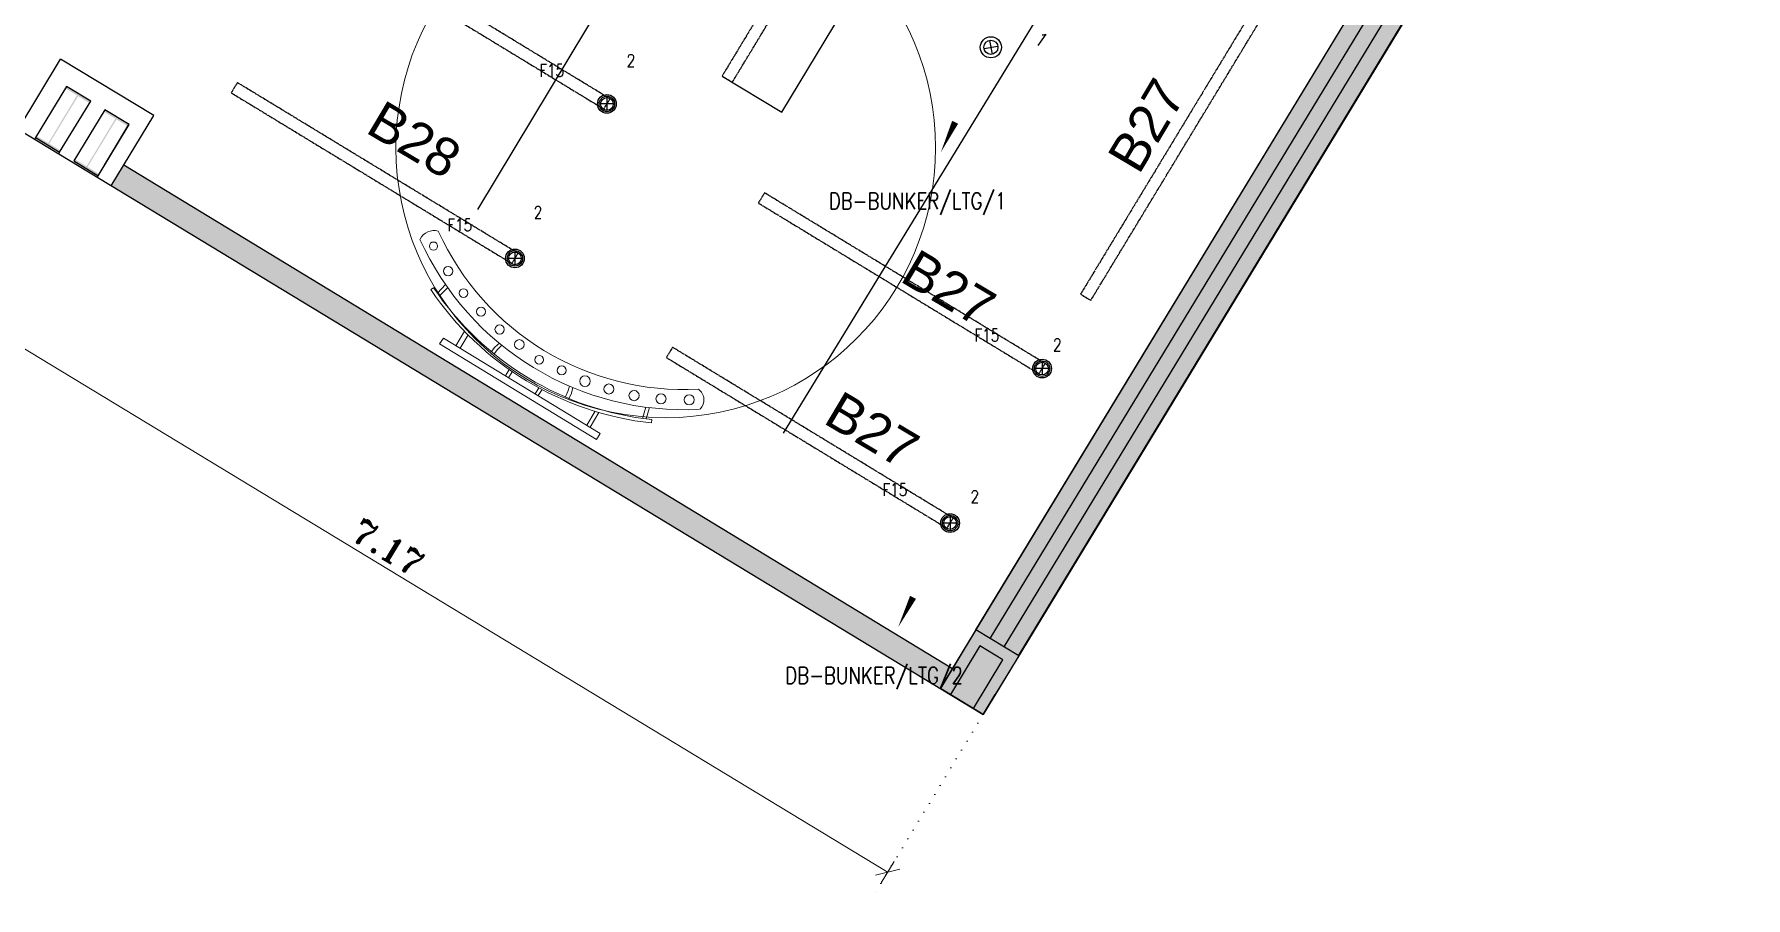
# Model space of a CAD drawing. Header units: inches. Extents: x 102655 to 148943, y 72248 to 114419.
# Drawn here: x 129231 to 139538, y 72248 to 77447 of the extents above; entities that cross this region are included whole.
import ezdxf
from ezdxf.enums import TextEntityAlignment as Align

# ---------------------------------------------------------------- set-up
doc = ezdxf.new("R2010")
doc.units = ezdxf.units.IN
doc.linetypes.add('CENTER INDS', pattern=[13.335, 8.89, -1.11125, 2.2225, -1.11125])
doc.linetypes.add('DOT2', pattern=[0.125, 0, -0.125])
doc.layers.get('Defpoints').update_dxf_attribs({"color": 8})
for name, color, linetype, lineweight in [('ceiling dim', 8, 'Continuous', 5), ('Furnitureee', 8, 'Continuous', 5), ('Part', 8, 'Continuous', 0), ('walllllllll', 8, 'Continuous', 30)]:
    doc.layers.add(name, color=color, linetype=linetype, lineweight=lineweight)
for name, color, linetype in [('E-LEADER', 30, 'Continuous'), ('E-LTG', 92, 'Continuous'), ('E-TAG', 30, 'Continuous'), ('E_TAG', 30, 'Continuous'), ('WALL-GNRL', 8, 'Continuous')]:
    doc.layers.add(name, color=color, linetype=linetype)
doc.layers.add('ELECTRICAL LIGHTING CEILING', color=6, linetype='CENTER INDS', true_color=0xff00ff)
doc.styles.add('Pyzd-Romans', font='romans.shx', dxfattribs={"width": 0.8})
doc.styles.add('ROMANT', font='romant')
doc.styles.get("Standard").update_dxf_attribs({"font": 'arial.ttf'})
doc.dimstyles.new('50', dxfattribs={"dimtxt": 0.15, "dimasz": 0.015, "dimexe": 0.18, "dimexo": 0.0625, "dimgap": 0.04, "dimtad": 1, "dimzin": 0, "dimdsep": 46, "dimtxsty": 'ROMANT', "dimblk": 'SAM2', "dimcen": 0.09, "dimclre": 181, "dimclrt": 3, "dimazin": 0, "dimtfac": 0.782609, "dimtix": 1, "dimtmove": 2, "dimatfit": 3, "dimldrblk": 'SAM2', "dimfxl": 0.18, "dimtolj": 1, "dimtzin": 0, "dimarcsym": 0})
doc.dimstyles.get("Standard").update_dxf_attribs({"dimtxt": 0.18, "dimasz": 0.18, "dimexe": 0.18, "dimexo": 0.0625, "dimgap": 0.09, "dimtad": 0, "dimtih": 1, "dimtoh": 1, "dimdec": 4, "dimzin": 0, "dimdsep": 46, "dimtxsty": 'Standard', "dimcen": 0.09, "dimadec": 0, "dimazin": 0, "dimtfac": 1, "dimtdec": 4, "dimtofl": 0, "dimtmove": 0, "dimatfit": 3, "dimfxl": 1, "dimtolj": 1, "dimtzin": 0, "dimarcsym": 0})

# ---------------------------------------------------------------- blocks, each defined once
blk = doc.blocks.new('*A118')
at = {"layer": 'Part'}
blk.add_hatch(color=256, dxfattribs=at).paths.add_polyline_path([(47708, 12513), (47715, 12524), (47860, 12435), (47853, 12424), (47784, 12466), (47609, 12181), (47678, 12139), (47672, 12128), (47527, 12217), (47533, 12228), (47603, 12185), (47777, 12471)], flags=17)
blk = doc.blocks.new('catch it')
at = {"color": 8}
for p, q in [((314045.157, -18959.255, -0.049), (314045.087, -18959.271, -0.049)), ((314045.164, -18959.274, -0.049), (314045.096, -18959.291, -0.049)), ((314045.141, -18959.219, -0.049), (314045.159, -18959.21, -0.049)), ((314045.413, -18959.424, -0.049), (314045.37, -18959.427, -0.049)), ((314045.37, -18959.427, -0.049), (314045.374, -18960.531, -0.049)), ((314045.416, -18960.531, -0.049), (314045.413, -18959.424, -0.049)), ((314045.371, -18959.514, -0.049), (314045.269, -18959.514, -0.049)), ((314045.371, -18959.544, -0.049), (314045.277, -18959.544, -0.049)), ((314045.257, -18959.72, -0.049), (314045.222, -18959.73, -0.049)), ((314045.261, -18959.74, -0.049), (314045.228, -18959.749, -0.049)), ((314045.29, -18959.717, -0.049), (314045.257, -18959.72, -0.049)), ((314045.294, -18959.736, -0.049), (314045.261, -18959.74, -0.049)), ((314045.321, -18959.787, -0.049), (314045.32, -18959.786, -0.049)), ((314045.372, -18959.863, -0.049), (314045.328, -18959.863, -0.049)), ((314045.372, -18959.886, -0.049), (314045.33, -18959.886, -0.049)), ((314045.372, -18960.094, -0.049), (314045.328, -18960.094, -0.049)), ((314045.372, -18960.072, -0.049), (314045.33, -18960.072, -0.049)), ((314045.255, -18960.258, -0.049), (314045.223, -18960.248, -0.049)), ((314045.259, -18960.235, -0.049), (314045.226, -18960.225, -0.049)), ((314045.293, -18960.261, -0.049), (314045.255, -18960.258, -0.049)), ((314045.294, -18960.238, -0.049), (314045.259, -18960.235, -0.049)), ((314045.373, -18960.459, -0.049), (314045.27, -18960.459, -0.049)), ((314045.373, -18960.436, -0.049), (314045.276, -18960.436, -0.049)), ((314045.374, -18960.531, -0.049), (314045.416, -18960.531, -0.049)), ((314045.156, -18960.722, -0.049), (314045.087, -18960.704, -0.049)), ((314045.165, -18960.703, -0.049), (314045.097, -18960.685, -0.049)), ((314045.142, -18960.754, -0.049), (314045.16, -18960.763, -0.049))]:
    blk.add_line(p, q, dxfattribs=at)
for centre, radius in [((314044.927, -18959.089, -0.049), 0.0247), ((314045.011, -18959.242, -0.049), 0.028), ((314045.076, -18959.39, -0.049), 0.0267), ((314045.117, -18959.538, -0.049), 0.0271), ((314045.151, -18959.689, -0.049), 0.0278), ((314045.167, -18959.838, -0.049), 0.0293), ((314045.184, -18959.987, -0.049), 0.0261), ((314045.169, -18960.137, -0.049), 0.0273), ((314045.152, -18960.29, -0.049), 0.0319), ((314045.118, -18960.438, -0.049), 0.0303), ((314045.074, -18960.588, -0.049), 0.0306), ((314045.007, -18960.737, -0.049), 0.0303), ((314044.924, -18960.886, -0.049), 0.0303)]:
    blk.add_circle(centre, radius, dxfattribs=at)
for centre, radius, start, end in [((314044.927, -18959.095, -0.049), 0.0969, 86.145, 162.9443), ((314043.496, -18959.988, -0.049), 1.625, 325.8246, 34.5216), ((314043.496, -18959.988, -0.049), 1.746, 325.8246, 34.5232), ((314043.496, -18959.988, -0.049), 1.816, 335.0294, 25.0409), ((314043.496, -18959.988, -0.049), 1.836, 335.0139, 25.0594), ((314044.919, -18960.895, -0.049), 0.0783, 183.8766, 283.9959)]:
    blk.add_arc(centre, radius, start, end, dxfattribs=at)
blk = doc.blocks.new('*A123')
at = {"layer": 'Part'}
blk.add_hatch(color=256, dxfattribs=at).paths.add_polyline_path([(52969, 9271), (52975, 9281), (53111, 9197), (53105, 9187), (53040, 9227), (52880, 8966), (52945, 8926), (52939, 8916), (52802, 9000), (52808, 9009), (52873, 8970), (53034, 9231)], flags=17)
blk = doc.blocks.new('SAM2')
for p, q in [((3.54, 3.54), (-3.54, -3.54)), ((-1, 0), (0, 0)), ((0, -5), (0, 5))]:
    blk.add_line(p, q)
blk = doc.blocks.new('*D140')
at = {"color": 181, "linetype": 'DOT2', "lineweight": -2, "ltscale": 0.5, "transparency": 16777216}
for p, q in [((478781.829, 1037605.07), (478781.193, 1037604.02)), ((478787.965, 1037601.352), (478787.329, 1037600.302))]:
    blk.add_line(p, q, dxfattribs=at)
at = {"color": 0, "lineweight": -2, "ltscale": 0.5, "transparency": 16777216}
blk.add_line((478787.409, 1037600.464), (478781.299, 1037604.166), dxfattribs=at)
at = {"layer": 'Defpoints', "color": 0, "ltscale": 0.5, "transparency": 16777216}
for p in [(478781.862, 1037605.124), (478781.286, 1037604.174), (478787.998, 1037601.405)]:
    blk.add_point(p, dxfattribs=at)
at = {"color": 0, "lineweight": -2, "ltscale": 0.5, "transparency": 16777216, "xscale": 0.015, "yscale": 0.015, "zscale": 0.015}
for p, rotation in [((478781.286, 1037604.174), 148.7862734632857), ((478787.422, 1037600.456), 328.7862734632858)]:
    blk.add_blockref('SAM2', p, dxfattribs=dict(at, rotation=rotation))
at = {"color": 3, "ltscale": 0.5, "transparency": 16777216, "insert": (478784.414, 1037602.413), "char_height": 0.15, "attachment_point": 5, "rotation": 328.7863, "style": 'ROMANT'}
blk.add_mtext('\\A1;7.17', dxfattribs=at)
blk = doc.blocks.new('E-L-FSPOT2')
at = {"color": 254, "lineweight": 0}
for points in [[(0, -75), (0, -75), (0, -75), (0, -75), (0, -75), (0, -75), (0, -75), (0, -75), (0, -75), (0, -75), (0, -75), (0, -75)], [(0, -75), (0, -75)], [(0, -75), (0, -75)], [(0, -75), (0, -75)], [(0, -75), (0, -75)], [(0, -75), (0, -75)], [(0, -75), (0, -75)], [(0, -75), (0, -75)], [(0, -75), (0, -75)], [(0, -75), (0, -75)], [(0, -75), (0, -75)], [(0, -75), (0, -75)], [(0, -75), (0, -75)], [(0, -75), (0, -75), (0, -75)], [(0, -75), (0, -75)], [(0, -75), (0, -75)], [(0, -75), (0, -75)], [(0, -75), (0, -75), (0, -75), (0, -75), (0, -75), (0, -75), (0, -75), (0, -75), (0, -75), (0, -75)], [(0, -75), (0, -75)]]:
    blk.add_lwpolyline(points, dxfattribs=at)
blk.add_circle((0, 0), 75)
at = {"layer": 'E-TAG'}
for points in [[(-35, -35), (35, 35)], [(-35, 35), (35, -35)]]:
    blk.add_lwpolyline(points, dxfattribs=at)
blk.add_circle((0, 0), 50, dxfattribs=at)
at = {"layer": 'E-TAG', "style": 'Pyzd-Romans', "width": 0.8, "flags": 1}
for tag, p in [('BPANEL', (263, 925)), ('SWITCH', (-262, 700)), ('LOADVA', (263, 700)), ('BTYPE', (-262, 475)), ('PANEL', (263, 475)), ('HEIGHT', (-247, -478)), ('DSCR', (-247, -703)), ('ROOM', (278, -703))]:
    blk.add_attdef(tag, text='', height=100, dxfattribs=at).set_placement(p, align=Align.MIDDLE_CENTER)
at = {"layer": 'E-TAG', "style": 'Pyzd-Romans', "width": 0.8}
for tag, p in [('TYPE', (-262, 250)), ('NO.', (263, 250)), ('W.P', (-247, -253)), ('A,B,C', (278, -253)), ('CBT', (278, -478))]:
    blk.add_attdef(tag, text='', height=100, dxfattribs=at).set_placement(p, align=Align.MIDDLE_CENTER)
blk = doc.blocks.new('f15')
at = {"layer": 'E-LEADER'}
for points in [[(19, 0), (-19, 0)], [(0, 19), (0, -19)]]:
    blk.add_lwpolyline(points, dxfattribs=at)
blk.add_circle((0, 0), 23.3, dxfattribs=at)
at = {"layer": 'E-LTG'}
for radius in [28.2, 19]:
    blk.add_circle((0, 0), radius, dxfattribs=at)
at = {"layer": 'E_TAG', "style": 'Pyzd-Romans', "width": 0.8, "flags": 1}
for tag, p in [('BPANEL', (262.5, 1125)), ('SWITCH', (-262.5, 900)), ('LOADVA', (262.5, 900)), ('BTYPE', (-262.5, 675)), ('PANEL', (262.5, 675)), ('HEIGHT', (-262.5, -675)), ('DSCR', (-262.5, -900)), ('ROOM', (262.5, -900))]:
    blk.add_attdef(tag, text='', height=100, dxfattribs=at).set_placement(p, align=Align.MIDDLE_CENTER)
at = {"layer": 'E_TAG', "style": 'Pyzd-Romans', "width": 0.8}
for tag, p in [('TYPE', (-262.5, 450)), ('NO.', (262.5, 450)), ('W.P', (-262.5, -450)), ('A,B,C', (262.5, -450)), ('CBT', (262.5, -675))]:
    blk.add_attdef(tag, text='', height=100, dxfattribs=at).set_placement(p, align=Align.MIDDLE_CENTER)
blk = doc.blocks.new('E-Ct-No')
at = {"color": 5}
blk.add_lwpolyline([(700, 0, 0, 40, 0), (500, 0, 0, 0, -0.000017), (0, 0, 0, 0, -0.352972)], format="xyseb", dxfattribs=at)
at = {"layer": 'E-TAG', "style": 'Pyzd-Romans', "width": 0.8}
blk.add_attdef('PNL\\NO', text='', height=100, dxfattribs=at).set_placement((1025, 0), align=Align.MIDDLE_CENTER)
blk = doc.blocks.new('*D236')
at = {"color": 0, "lineweight": -2, "transparency": 16777216}
for p, q in [((134398, 78887), (134757, 78669)), ((134757, 78669), (134245, 77824)), ((133733, 76978), (134245, 77823)), ((133373, 77195), (133733, 76977))]:
    blk.add_line(p, q, dxfattribs=at)
at = {"color": 0, "transparency": 16777216}
for points in [[(134757, 78669), (134757, 78669), (134757, 78669)], [(133733, 76978), (133733, 76978), (133733, 76977)]]:
    blk.add_solid(points, dxfattribs=at)
at = {"layer": 'Defpoints', "color": 0, "transparency": 16777216}
for p in [(134398, 78887), (133373, 77195), (133733, 76977)]:
    blk.add_point(p, dxfattribs=at)
at = {"color": 0, "transparency": 16777216, "insert": (134245, 77823), "char_height": 0.18, "attachment_point": 5}
blk.add_mtext('\\A1;1977.7347', dxfattribs=at)
blk = doc.blocks.new('f')
at = {"layer": 'walllllllll', "ltscale": 0.5}
h = blk.add_hatch(color=8, dxfattribs=at)
h.dxf.hatch_style = 1
h.paths.add_polyline_path([(478787.998, 1037601.405), (478787.741, 1037601.561), (478801.74, 1037624.61), (478801.995, 1037624.455)])
h = blk.add_hatch(color=8, dxfattribs=at)
h.dxf.hatch_style = 1
h.paths.add_polyline_path([(478782.822, 1037604.713), (478782.746, 1037604.588), (478787.741, 1037601.561), (478787.813, 1037601.681), (478787.813, 1037601.681), (478787.328, 1037601.973), (478787.33, 1037601.975)])
at = {"layer": 'Furnitureee', "color": 8, "ltscale": 0.5, "extrusion": (8.12958e-08, 1.33841e-07, 1)}
blk.add_circle((478786.086, 1037604.817, 0.178), 1.625, dxfattribs=at)
at = {"layer": 'WALL-GNRL', "color": 8, "ltscale": 0.5}
for p, q in [((478787.954, 1037601.914), (478801.74, 1037624.61)), ((478788.209, 1037601.759), (478801.995, 1037624.455)), ((478788.04, 1037601.862), (478790.738, 1037606.303)), ((478788.123, 1037601.812), (478790.821, 1037606.253)), ((478782.291, 1037604.878), (478782.285, 1037604.867)), ((478782.436, 1037604.79), (478782.43, 1037604.779)), ((478787.998, 1037601.405), (478787.741, 1037601.561))]:
    blk.add_line(p, q, dxfattribs=at)
at = {"layer": 'WALL-GNRL', "color": 8, "extrusion": (-2.32265e-18, -9.70452e-08, 1)}
for p, q in [((478782.186, 1037604.927), (478782.442, 1037605.351)), ((478781.862, 1037605.124), (478787.998, 1037601.405)), ((478782.661, 1037604.639), (478782.853, 1037604.957)), ((478782.746, 1037604.588), (478783.003, 1037605.011)), ((478787.813, 1037601.681), (478782.822, 1037604.713))]:
    blk.add_line(p, q, dxfattribs=at)
at = {"layer": 'WALL-GNRL', "color": 8}
blk.add_line((478783.003, 1037605.011), (478782.442, 1037605.351), dxfattribs=at)
at = {"layer": 'WALL-GNRL', "color": 8, "extrusion": (-2.08677e-12, -9.70452e-08, 1)}
for p in [(478788.211, 1037601.758), (478787.998, 1037601.405)]:
    blk.add_line(p, (478788.07, 1037601.525), dxfattribs=at)
at = {"layer": 'WALL-GNRL', "color": 8, "ltscale": 0.5}
blk.add_lwpolyline([(478787.998, 1037601.405), (478787.741, 1037601.561), (478801.74, 1037624.61), (478801.995, 1037624.455)], close=True, dxfattribs=at)
at = {"layer": 'WALL-GNRL', "color": 8}
for points in [[(478782.478, 1037605.186, 0), (478782.291, 1037604.878, 0), (478782.436, 1037604.79, 0), (478782.623, 1037605.097, 0)], [(478782.709, 1037605.045, 0), (478782.522, 1037604.738, 0), (478782.667, 1037604.649, 0), (478782.854, 1037604.957, 0)]]:
    blk.add_polyline3d(points, close=True, dxfattribs=at)
for points in [[(478788.211, 1037601.758, 0), (478787.954, 1037601.914, 0), (478787.741, 1037601.561, 0)], [(478787.939, 1037601.441, 0), (478788.115, 1037601.735, 0), (478787.978, 1037601.818, 0), (478787.8, 1037601.525, 0)]]:
    blk.add_polyline3d(points, dxfattribs=at)
at = {"color": 8, "lineweight": 0, "extrusion": (-1.46978e-07, -1.66425e-07, 1), "xscale": 0.001000000000009727, "yscale": 0.001000000000009727, "zscale": 0.001000000000009727, "rotation": 0.2454121065293352}
for p in [(478734.817, 1037592.457, -0.243), (478735.048, 1037592.317, -0.243)]:
    blk.add_blockref('*A118', p, dxfattribs=at)
at = {"layer": 'Furnitureee', "color": 8, "ltscale": 0.5, "extrusion": (8.12958e-08, 1.33841e-07, 1), "xscale": -1, "rotation": 58.89839848702985}
blk.add_blockref('catch it', (624773.105, 1316299.48, 0.227), dxfattribs=at)
at = {"layer": 'WALL-GNRL', "color": 8, "extrusion": (-1.46982e-07, -1.66422e-07, 1), "xscale": 0.001000000000009727, "yscale": 0.001000000000009727, "zscale": 0.001000000000009727, "rotation": 0.2441800749300415}
blk.add_blockref('*A123', (478735.043, 1037592.311, -0.243), dxfattribs=at)
at = {"layer": '', "color": 8, "ltscale": 0.5}
dim = blk.add_aligned_dim(p1=(478787.9977, 1037601.4055), p2=(478781.8616, 1037605.1236), distance=1.1105, dimstyle='50', dxfattribs=at)
dim.commit()
dim.dimension.update_dxf_attribs({"geometry": '*D140', "text_midpoint": (478784.4138, 1037602.4132)})

msp = doc.modelspace()

# ---------------------------------------------------------------- linework, layer by layer
for p, q in [((143982.6593, 96461.09037), (131899.78607, 76390.68675)), ((145952.40098, 95008.99436), (133740.61278, 75045.41725))]:
    msp.add_line(p, q)
at = {"layer": 'ELECTRICAL LIGHTING CEILING', "color": 6}
for points in [[(133434.99269, 77157.62181), (134459.20797, 78849.48985), (134397.61824, 78886.77476), (133373.40296, 77194.90672)], [(130971.23023, 78024.1361), (132661.07078, 76996.57913), (132698.47734, 77058.09506), (131008.63679, 78085.65202)], [(135593.82541, 75844.67552), (136618.04069, 77536.54355), (136556.45096, 77573.82846), (135532.23568, 75881.96042)], [(130417.36948, 77094.04294), (132107.21003, 76066.48597), (132144.61659, 76128.00189), (130454.77604, 77155.55886)], [(133591.78086, 76430.42875), (135281.62141, 75402.87178), (135319.02797, 75464.38771), (133629.18742, 76491.94467)], [(133037.92011, 75500.33559), (134727.76066, 74472.77862), (134765.16722, 74534.29454), (133075.32667, 75561.85151)]]:
    msp.add_lwpolyline(points, close=True, dxfattribs=at)

# ---------------------------------------------------------------- block references
ref = msp.add_blockref('f15', (132679.77406, 77027.33709), dxfattribs=dict(xscale=2, yscale=2, zscale=2))
ref.add_attrib('TYPE', 'F15', dxfattribs={"layer": 'E_TAG', "height": 75, "style": 'Pyzd-Romans', "width": 0.8}).set_placement((132347.48724, 77228.76766), align=Align.MIDDLE_CENTER)
ref.add_attrib('NO.', '2', dxfattribs={"layer": 'E_TAG', "height": 75, "style": 'Pyzd-Romans', "width": 0.8}).set_placement((132824.42598, 77287.83285), align=Align.MIDDLE_CENTER)
ref = msp.add_blockref('f15', (132125.91331, 76097.24393), dxfattribs=dict(xscale=2, yscale=2, zscale=2))
ref.add_attrib('TYPE', 'F15', dxfattribs={"layer": 'E_TAG', "height": 75, "style": 'Pyzd-Romans', "width": 0.8}).set_placement((131793.62649, 76298.6745), align=Align.MIDDLE_CENTER)
ref.add_attrib('NO.', '2', dxfattribs={"layer": 'E_TAG', "height": 75, "style": 'Pyzd-Romans', "width": 0.8}).set_placement((132264.8648, 76374.22169), align=Align.MIDDLE_CENTER)
ref = msp.add_blockref('f15', (135300.32469, 75433.62975), dxfattribs=dict(xscale=2, yscale=2, zscale=2))
ref.add_attrib('TYPE', 'F15', dxfattribs={"layer": 'E_TAG', "height": 75, "style": 'Pyzd-Romans', "width": 0.8}).set_placement((134968.03787, 75635.06031), align=Align.MIDDLE_CENTER)
ref.add_attrib('NO.', '2', dxfattribs={"layer": 'E_TAG', "height": 75, "style": 'Pyzd-Romans', "width": 0.8}).set_placement((135391.7447, 75576.54541), align=Align.MIDDLE_CENTER)
ref = msp.add_blockref('f15', (134746.46394, 74503.53658), dxfattribs=dict(xscale=2, yscale=2, zscale=2))
ref.add_attrib('TYPE', 'F15', dxfattribs={"layer": 'E_TAG', "height": 75, "style": 'Pyzd-Romans', "width": 0.8}).set_placement((134414.17712, 74704.96715), align=Align.MIDDLE_CENTER)
ref.add_attrib('NO.', '2', dxfattribs={"layer": 'E_TAG', "height": 75, "style": 'Pyzd-Romans', "width": 0.8}).set_placement((134895.41127, 74662.52726), align=Align.MIDDLE_CENTER)
at = {"layer": 'ceiling dim', "xscale": 1000, "yscale": 1000, "zscale": 1000}
msp.add_blockref('f', (-478653051.58299, -1037528053.90511), dxfattribs=at)
at = {"layer": 'E-LTG', "xscale": 0.847691882747822, "yscale": 0.847691882747822, "zscale": 0.847691882747822, "rotation": 325.1785123314658}
msp.add_blockref('E-L-FSPOT2', (134992.08469, 77368.03927), dxfattribs=at).add_auto_attribs({'TYPE': 'F9', 'NO.': '1'})
at = {"layer": 'E-LTG'}
ref = msp.add_blockref('E-Ct-No', (134992.08469, 77368.03927), dxfattribs=dict(at, rotation=244.5034423972675))
ref.add_attrib('PNL\\NO', 'DB-BUNKER/LTG/1', dxfattribs={"layer": 'E-TAG', "height": 100, "style": 'Pyzd-Romans', "width": 0.8}).set_placement((134550.8664, 76442.86284), align=Align.MIDDLE_CENTER)
ref = msp.add_blockref('E-Ct-No', (134746.46394, 74503.53658), dxfattribs=dict(at, rotation=243.46552967259))
ref.add_attrib('PNL\\NO', 'DB-BUNKER/LTG/2', dxfattribs={"layer": 'E-TAG', "height": 100, "style": 'Pyzd-Romans', "width": 0.8}).set_placement((134288.55939, 73586.50418), align=Align.MIDDLE_CENTER)

# ---------------------------------------------------------------- texts
for s, rotation, p in [('B27', 59.281365602, (135882.91924, 76595.19781)), ('B28', 329.281365602, (131218.4607, 76859.57485)), ('B27', 329.281365602, (134436.12927, 75963.81204)), ('B27', 329.281365602, (133974.9651, 75109.9564))]:
    msp.add_text(s, height=228.893641, rotation=rotation).set_placement(p)

# ---------------------------------------------------------------- dimensions: what is measured, and where the dimension line sits
dim = msp.add_aligned_dim(p1=(134397.61824, 78886.77476), p2=(133373.40296, 77194.90672), distance=419.85874, dimstyle='Standard', override={"dimzin": 8})
dim.commit()
dim.dimension.update_dxf_attribs({"geometry": '*D236', "text_midpoint": (134244.68193, 77823.40726)})

doc.saveas('drawing.dxf')
